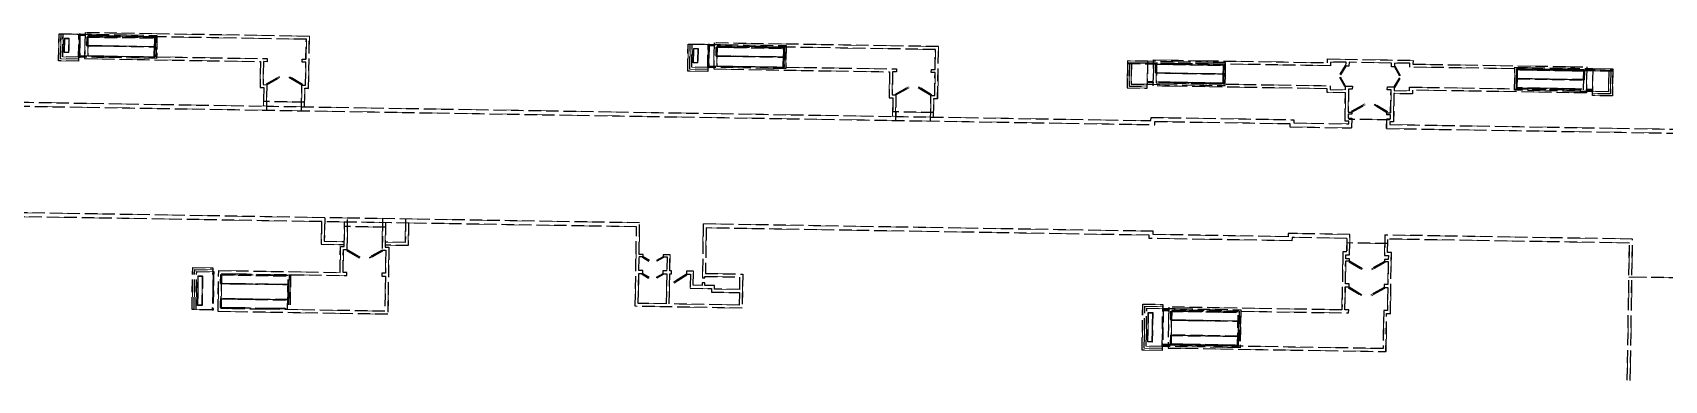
# Model space of a CAD drawing. Extents: x 0 to 531375, y 0 to 4335249.
# Drawn here: x 492981.5 to 493308, y 4325421.7 to 4325491.2 of the extents above; entities that cross this region are included whole.
import ezdxf

# ---------------------------------------------------------------- set-up
doc = ezdxf.new("R2010")
doc.units = 0
doc.linetypes.add('DASH', pattern=[0.35, 0.25, -0.1])
doc.layers.get('0').update_dxf_attribs({"lineweight": 15})
doc.layers.add('地铁', color=4, linetype='Continuous', lineweight=15)
pattern_1 = [(44.064455, (102269.44667, 294970.335506), (-0.03312162, 0.0342213282), [])]
pattern_2 = [(44.064455, (-4775.078766, 148.608437), (-0.03312162, 0.0342213282), [])]

# ---------------------------------------------------------------- blocks, each defined once
blk = doc.blocks.new('总图提取 2015 11 6')
at = {"layer": '地铁', "linetype": 'DASH', "lineweight": -3, "ltscale": 10}
h = blk.add_hatch(dxfattribs=at)
h.set_pattern_fill('ANSI31', color=256, scale=30, style=0)
h.set_pattern_definition(pattern_1)
h.paths.add_polyline_path([(102060.47, 293027.18), (102060.29, 293027.18), (102060.27, 293025.51), (102060.44, 293025.51)])
h = blk.add_hatch(dxfattribs=at)
h.set_pattern_fill('ANSI31', color=256, scale=30, style=0)
h.set_pattern_definition(pattern_1)
h.paths.add_polyline_path([(102060.39, 293022.38), (102060.22, 293022.38), (102060.19, 293020.71), (102060.36, 293020.71)])
for p, q in [((102031.93, 293075.01), (102032.24, 293075.31)), ((102031.93, 293075.01), (102031.93, 293074.81)), ((102031.94, 293075.31), (102032.23, 293075.01)), ((102033.53, 293072.99), (102033.55, 293074.79)), ((102033.55, 293074.79), (102047.03, 293074.57)), ((102033.55, 293074.72), (102047.03, 293074.5)), ((102033.73, 293074.79), (102033.7, 293072.99)), ((102033.7, 293072.99), (102033.73, 293074.79)), ((102047.23, 293074.57), (102033.73, 293074.79)), ((102033.73, 293074.79), (102047.03, 293074.57)), ((102046.97, 293070.77), (102047.03, 293074.77)), ((102157.81, 293073.26, 0), (102158.11, 293072.95, 0)), ((102157.81, 293072.96, 0), (102158.11, 293073.25, 0)), ((102031.86, 293070.72), (102032.17, 293071.01)), ((102031.87, 293071.22), (102031.87, 293071.02)), ((102031.87, 293071.02), (102032.16, 293070.71)), ((102033.53, 293073.05), (102047, 293072.83)), ((102033.53, 293072.99), (102040.98, 293072.87)), ((102047, 293072.77), (102033.7, 293072.99)), ((102035.4, 293072.96), (102047, 293072.77)), ((102047, 293072.77), (102035.85, 293072.95)), ((102157.81, 293072.96, 0), (102157.8, 293072.76, 0)), ((102159.4, 293070.93, 0), (102159.43, 293072.73, 0)), ((102159.4, 293071, 0), (102172.87, 293070.78, 0)), ((102159.4, 293070.93, 0), (102166.85, 293070.81, 0)), ((102159.43, 293072.73, 0), (102172.9, 293072.51, 0)), ((102159.43, 293072.67, 0), (102172.9, 293072.45, 0)), ((102159.6, 293072.73, 0), (102159.57, 293070.93, 0)), ((102159.57, 293070.93, 0), (102159.6, 293072.73, 0)), ((102172.87, 293070.71, 0), (102159.57, 293070.93, 0)), ((102173.1, 293072.51, 0), (102159.6, 293072.73, 0)), ((102159.6, 293072.73, 0), (102172.9, 293072.51, 0)), ((102161.27, 293070.9, 0), (102172.87, 293070.71, 0)), ((102172.87, 293070.71, 0), (102161.72, 293070.9, 0)), ((102172.84, 293068.71, 0), (102172.9, 293072.71, 0)), ((102069.52, 293065.2), (102072.14, 293066.66)), ((102076.52, 293065.09), (102073.95, 293066.63)), ((102157.74, 293069.16, 0), (102157.74, 293068.96, 0)), ((102157.74, 293068.96, 0), (102158.04, 293068.66, 0)), ((102157.74, 293068.66, 0), (102158.04, 293068.95, 0)), ((102247.32, 293067.55), (102247.35, 293069.35)), ((102247.32, 293067.61), (102260.8, 293067.39)), ((102247.32, 293067.55), (102254.78, 293067.43)), ((102247.35, 293069.35), (102260.83, 293069.13)), ((102247.35, 293069.28), (102260.82, 293069.06)), ((102247.53, 293069.34), (102247.5, 293067.54)), ((102247.5, 293067.54), (102247.53, 293069.34)), ((102260.8, 293067.33), (102247.5, 293067.54)), ((102247.53, 293069.34), (102260.83, 293069.13)), ((102249.2, 293067.52), (102260.8, 293067.33)), ((102249.65, 293067.51), (102260.8, 293067.33)), ((102260.83, 293069.13), (102260.77, 293065.53)), ((102285.36, 293064.93), (102284.36, 293066.72)), ((102285.43, 293068.93), (102284.37, 293067.16)), ((102295.12, 293068.77), (102296.12, 293066.97)), ((102319.72, 293068.17), (102319.66, 293064.57)), ((102333.19, 293067.95), (102319.72, 293068.17)), ((102333.02, 293067.95), (102319.72, 293068.17)), ((102333.19, 293067.88), (102319.72, 293068.1)), ((102333.02, 293067.95), (102332.99, 293066.15)), ((102332.99, 293066.15), (102333.02, 293067.95)), ((102333.16, 293066.15), (102333.19, 293067.95)), ((102195.39, 293063.14, 0), (102198.02, 293064.6, 0)), ((102202.39, 293063.03, 0), (102199.82, 293064.57, 0)), ((102249.17, 293065.72), (102260.77, 293065.53)), ((102260.77, 293065.53), (102249.62, 293065.71)), ((102295.06, 293064.77), (102296.12, 293066.53)), ((102319.66, 293064.57), (102330.81, 293064.38)), ((102331.26, 293064.38), (102319.66, 293064.57)), ((102333.16, 293066.21), (102319.69, 293066.43)), ((102319.69, 293066.37), (102332.99, 293066.15)), ((102330.84, 293066.18), (102319.69, 293066.37)), ((102331.29, 293066.18), (102319.69, 293066.37)), ((102333.16, 293066.15), (102325.71, 293066.27)), ((101939.11, 293062.23), (102247.2, 293057.2)), ((101939.92, 293063.02), (102246.42, 293058.01)), ((102077.06, 293061.7, 0), (102068.87, 293061.83, 0)), ((102077.06, 293061.68, 0), (102068.87, 293061.81, 0)), ((102286.63, 293059.7), (102289.25, 293061.16)), ((102293.62, 293059.59), (102291.05, 293061.13)), ((102202.94, 293059.64, 0), (102194.74, 293059.77, 0)), ((102202.94, 293059.62, 0), (102194.74, 293059.75, 0)), ((102246.42, 293058.01), (102246.43, 293058.66)), ((102246.43, 293058.66), (102275.02, 293058.19)), ((102247.2, 293057.2), (102247.21, 293057.85)), ((102247.2, 293057.2), (102247.21, 293057.85)), ((102247.2, 293057.2), (102247.21, 293057.85)), ((102247.21, 293057.85), (102274.21, 293057.41)), ((102247.21, 293057.85), (102274.21, 293057.41)), ((102247.21, 293057.85), (102274.21, 293057.41)), ((102274.21, 293057.41), (102274.2, 293056.76)), ((102274.21, 293057.41), (102274.2, 293056.76)), ((102274.21, 293057.41), (102274.2, 293056.76)), ((102275.02, 293058.19), (102275.01, 293057.54)), ((102275.01, 293057.54), (102285.99, 293057.36)), ((102294.2, 293058.15), (102286, 293058.28)), ((102294.2, 293058.13), (102286, 293058.26)), ((102294.19, 293057.23), (102392.9, 293055.62)), ((102274.2, 293056.76), (102286.57, 293056.55)), ((102293.57, 293056.44), (102393.88, 293054.8)), ((102144.1, 293037.58), (101952.76, 293040.7)), ((102143.48, 293036.79), (101953.54, 293039.89)), ((102080.48, 293037.82), (102080.4, 293033.32)), ((102080.48, 293037.82), (102080.4, 293033.32)), ((102081.09, 293038.61), (102081.01, 293033.91)), ((102097.29, 293038.34), (102097.21, 293033.64)), ((102097.87, 293037.53), (102097.8, 293033.03)), ((102143.99, 293031.28), (102144.1, 293037.58)), ((102156.84, 293037.37), (102156.67, 293026.87)), ((102246.86, 293035.9), (102156.84, 293037.37)), ((102162.12, 293037.28), (102162.12, 293037.28)), ((102081.01, 293033.91), (102085.01, 293033.84)), ((102093.26, 293036.71), (102085.06, 293036.84)), ((102093.26, 293036.69), (102085.06, 293036.82)), ((102143.22, 293020.89), (102143.48, 293036.79)), ((102157.43, 293036.56), (102157.28, 293027.46)), ((102246.04, 293035.11), (102157.43, 293036.56)), ((102246.03, 293034.46), (102246.04, 293035.11)), ((102274.63, 293034), (102246.03, 293034.46)), ((102246.85, 293035.25), (102246.86, 293035.9)), ((102273.84, 293034.81), (102246.85, 293035.25)), ((102273.85, 293035.46), (102273.84, 293034.81)), ((102286.23, 293035.26), (102273.85, 293035.46)), ((102274.64, 293034.65), (102274.63, 293034)), ((102285.61, 293034.47), (102274.64, 293034.65)), ((102342.77, 293034.33), (102293.22, 293035.14)), ((102342.77, 293034.33), (102293.22, 293035.14)), ((102342.16, 293033.54), (102293.81, 293034.33)), ((102342.31, 293006.09), (102342.77, 293034.33)), ((102342.31, 293006.09), (102342.77, 293034.33)), ((102080.4, 293033.32), (102085, 293033.24)), ((102080.4, 293033.32), (102085, 293033.24)), ((102085, 293033.24), (102085, 293033.24)), ((102085, 293033.24), (102085, 293033.24)), ((102085.01, 293033.84), (102085.01, 293033.84)), ((102085.58, 293032.23), (102088.16, 293030.69)), ((102092.58, 293032.12), (102089.96, 293030.66)), ((102097.8, 293033.03), (102093.2, 293033.11)), ((102093.2, 293033.11), (102093.2, 293033.11)), ((102097.21, 293033.64), (102093.21, 293033.71)), ((102093.21, 293033.71), (102093.21, 293033.71)), ((102143.94, 293028.08), (102143.99, 293030.88)), ((102143.94, 293028.08), (102143.99, 293030.88)), ((102143.94, 293028.08), (102143.99, 293030.88)), ((102144.79, 293031.27), (102143.99, 293031.28)), ((102143.99, 293030.88), (102144.79, 293030.87)), ((102144.68, 293030.69), (102145.97, 293029.92)), ((102144.68, 293030.69), (102145.97, 293029.92)), ((102144.79, 293030.87), (102144.79, 293031.27)), ((102144.79, 293030.87), (102146.07, 293030.1)), ((102144.79, 293030.87), (102146.07, 293030.1)), ((102148.79, 293030.8), (102147.47, 293030.07)), ((102148.79, 293030.8), (102147.47, 293030.07)), ((102150.19, 293031.18), (102148.79, 293031.2)), ((102148.79, 293031.2), (102148.79, 293030.8)), ((102148.79, 293030.8), (102149.59, 293030.79)), ((102149.59, 293030.79), (102149.54, 293027.99)), ((102150.14, 293027.98), (102150.19, 293031.18)), ((102293.8, 293033.43), (102285.6, 293033.57)), ((102293.8, 293033.41), (102285.6, 293033.55)), ((102341.71, 293006.1), (102342.16, 293033.54)), ((102058.67, 293027.47), (102058.98, 293027.77)), ((102058.67, 293027.47), (102058.67, 293027.27)), ((102058.68, 293027.77), (102058.97, 293027.47)), ((102143.83, 293021.48), (102143.93, 293027.48)), ((102143.93, 293027.48), (102144.73, 293027.47)), ((102144.74, 293028.07), (102143.94, 293028.08)), ((102144.73, 293027.47), (102144.74, 293028.07)), ((102144.73, 293027.47), (102146.02, 293026.7)), ((102144.73, 293027.47), (102146.02, 293026.7)), ((102148.73, 293027.4), (102147.42, 293026.67)), ((102148.73, 293027.4), (102147.42, 293026.67)), ((102148.88, 293030.63), (102147.57, 293029.9)), ((102148.88, 293030.63), (102147.57, 293029.9)), ((102148.74, 293028), (102148.73, 293027.4)), ((102148.73, 293027.4), (102149.53, 293027.39)), ((102149.54, 293027.99), (102148.74, 293028)), ((102149.53, 293027.39), (102149.43, 293021.39)), ((102150.03, 293021.38), (102150.13, 293027.38)), ((102150.13, 293027.38), (102150.48, 293027.37)), ((102150.49, 293027.97), (102150.14, 293027.98)), ((102150.48, 293027.37), (102150.49, 293027.97)), ((102153.49, 293027.92), (102153.48, 293027.32)), ((102154.89, 293027.9), (102153.49, 293027.92)), ((102154.84, 293025.1), (102154.89, 293027.9)), ((102157.28, 293027.46), (102164.73, 293027.34)), ((102286.14, 293029.96), (102288.71, 293028.42)), ((102293.14, 293029.84), (102290.52, 293028.39)), ((102060.27, 293025.45), (102060.29, 293027.25)), ((102060.27, 293025.51), (102073.74, 293025.29)), ((102060.27, 293025.45), (102067.72, 293025.32)), ((102060.29, 293027.25), (102073.77, 293027.03)), ((102060.29, 293027.18), (102073.77, 293026.96)), ((102060.47, 293027.24), (102060.44, 293025.44)), ((102060.44, 293025.44), (102060.47, 293027.24)), ((102073.74, 293025.23), (102060.44, 293025.44)), ((102060.47, 293027.24), (102073.77, 293027.03)), ((102062.14, 293025.41), (102073.74, 293025.23)), ((102073.74, 293025.23), (102062.59, 293025.41)), ((102073.66, 293020.23), (102073.77, 293027.23)), ((102144.63, 293027.3), (102145.91, 293026.52)), ((102144.63, 293027.3), (102145.91, 293026.52)), ((102148.83, 293027.23), (102147.52, 293026.5)), ((102148.83, 293027.23), (102147.52, 293026.5)), ((102153.48, 293027.32), (102150.91, 293025.72)), ((102153.48, 293027.32), (102150.91, 293025.72)), ((102153.58, 293027.15), (102151, 293025.55)), ((102153.58, 293027.15), (102151, 293025.55)), ((102153.48, 293027.32), (102154.28, 293027.31)), ((102154.28, 293027.31), (102154.23, 293024.51)), ((102154.23, 293024.51), (102158.48, 293024.44)), ((102156.64, 293025.07), (102154.84, 293025.1)), ((102156.65, 293025.57), (102156.64, 293025.07)), ((102157.15, 293025.56), (102156.65, 293025.57)), ((102156.67, 293026.87), (102156.67, 293026.57)), ((102156.67, 293026.57), (102157.17, 293026.56)), ((102157.14, 293025.06), (102157.15, 293025.56)), ((102159.09, 293025.03), (102157.14, 293025.06)), ((102157.17, 293026.56), (102157.17, 293026.86)), ((102157.17, 293026.86), (102164.12, 293026.75)), ((102158.48, 293024.44), (102158.47, 293023.74)), ((102159.08, 293024.33), (102159.09, 293025.03)), ((102164.08, 293024.25), (102159.08, 293024.33)), ((102164.12, 293026.75), (102164.08, 293024.25)), ((102164.73, 293027.34), (102164.62, 293020.54)), ((102286.05, 293024.76), (102288.63, 293023.22)), ((102293.05, 293024.64), (102290.43, 293023.19)), ((102387.54, 293026), (102342.04, 293026.74)), ((102387.52, 293025.98), (102342.04, 293026.72)), ((102060.22, 293022.45), (102060.19, 293020.65)), ((102060.22, 293022.45), (102067.67, 293022.32)), ((102060.22, 293022.38), (102073.69, 293022.16)), ((102060.36, 293020.64), (102060.39, 293022.44)), ((102060.39, 293022.44), (102060.36, 293020.64)), ((102073.69, 293022.23), (102060.39, 293022.44)), ((102062.09, 293022.42), (102073.69, 293022.23)), ((102062.54, 293022.41), (102073.69, 293022.23)), ((102164.62, 293020.54), (102143.22, 293020.89)), ((102149.43, 293021.39), (102143.83, 293021.48)), ((102164.03, 293021.15), (102150.03, 293021.38)), ((102158.47, 293023.74), (102164.07, 293023.65)), ((102164.07, 293023.65), (102164.03, 293021.15)), ((102058.55, 293020.17), (102058.86, 293020.47)), ((102058.56, 293020.67), (102058.56, 293020.47)), ((102058.56, 293020.47), (102058.85, 293020.17)), ((102060.19, 293020.71), (102073.66, 293020.49)), ((102060.19, 293020.65), (102073.66, 293020.43)), ((102060.36, 293020.64), (102073.66, 293020.43)), ((102250.37, 293018.14), (102250.4, 293019.94)), ((102250.37, 293018.21), (102263.84, 293017.99)), ((102250.37, 293018.14), (102257.82, 293018.02)), ((102250.39, 293019.88), (102263.87, 293019.66)), ((102250.4, 293019.94), (102263.87, 293019.72)), ((102250.57, 293019.94), (102250.54, 293018.14)), ((102250.54, 293018.14), (102250.57, 293019.94)), ((102263.84, 293017.92), (102250.54, 293018.14)), ((102250.57, 293019.94), (102263.87, 293019.72)), ((102252.24, 293018.11), (102263.84, 293017.92)), ((102263.84, 293017.92), (102252.69, 293018.1)), ((102263.76, 293013.12), (102263.87, 293019.72)), ((102250.32, 293015.14), (102250.29, 293013.34)), ((102250.32, 293015.14), (102257.77, 293015.02)), ((102250.32, 293015.08), (102263.79, 293014.86)), ((102250.46, 293013.34), (102250.49, 293015.14)), ((102250.49, 293015.14), (102250.46, 293013.34)), ((102263.79, 293014.92), (102250.49, 293015.14)), ((102252.19, 293015.11), (102263.79, 293014.92)), ((102252.64, 293015.1), (102263.79, 293014.92)), ((102250.29, 293013.41), (102263.76, 293013.19)), ((102250.29, 293013.34), (102263.76, 293013.12)), ((102250.46, 293013.34), (102263.76, 293013.12))]:
    blk.add_line(p, q, dxfattribs=at)
for points in [[(102031.86, 293070.72), (102031.85, 293069.92), (102027.85, 293069.98), (102027.94, 293075.38), (102031.94, 293075.31), (102031.94, 293075.31)], [(102031.86, 293070.72), (102031.85, 293069.92), (102027.85, 293069.98), (102027.94, 293075.38), (102031.94, 293075.31), (102031.94, 293075.31)], [(102031.86, 293070.32), (102028.26, 293070.37), (102028.34, 293075.37), (102031.94, 293075.31)], [(102031.86, 293070.32), (102028.26, 293070.37), (102028.34, 293075.37), (102031.94, 293075.31)], [(102031.86, 293070.72), (102028.66, 293070.77), (102028.74, 293075.37), (102031.94, 293075.31), (102031.94, 293075.31)], [(102031.86, 293070.72), (102028.66, 293070.77), (102028.74, 293075.37), (102031.94, 293075.31), (102031.94, 293075.31)], [(102031.87, 293071.02), (102047.17, 293070.77), (102047.23, 293074.76), (102031.93, 293075.01), (102031.94, 293075.31), (102047.54, 293075.06), (102047.46, 293070.46), (102031.86, 293070.72), (102031.93, 293075.01)], [(102032.03, 293075.01), (102031.97, 293071.01)], [(102032.03, 293075.01), (102031.97, 293071.01)], [(102032.13, 293075.01), (102032.07, 293071.01)], [(102032.13, 293075.01), (102032.07, 293071.01)], [(102078.03, 293074.86), (102033.14, 293075.6), (102033.06, 293070.4), (102068.25, 293069.82), (102068.16, 293064.62), (102068.91, 293064.61), (102068.85, 293060.91)], [(102076.44, 293059.99), (102076.52, 293065.09), (102077.27, 293065.07), (102077.35, 293069.67), (102076.6, 293069.68), (102076.6, 293070.28), (102077.35, 293070.27), (102077.42, 293074.27), (102033.73, 293074.99), (102033.67, 293070.99), (102069.61, 293070.4), (102069.6, 293069.8), (102068.85, 293069.81), (102068.77, 293065.21), (102069.52, 293065.2), (102069.44, 293060.1)], [(102047.23, 293074.76), (102047.17, 293070.77)], [(102047.53, 293074.76), (102047.47, 293070.76)], [(102077.05, 293060.78), (102077.11, 293064.48), (102077.86, 293064.46), (102078.03, 293074.86)], [(102069.42, 293065.37), (102072.05, 293066.83)], [(102076.62, 293065.26), (102074.05, 293066.8)], [(102093.72, 293019.3), (102059.75, 293019.85), (102059.88, 293028.05), (102084.16, 293027.66), (102084.24, 293032.86), (102084.99, 293032.84), (102085.07, 293037.74)], [(102092.69, 293038.42), (102092.58, 293032.12), (102093.33, 293032.11), (102093.26, 293027.51), (102092.51, 293027.52), (102092.5, 293026.92), (102093.25, 293026.91), (102093.13, 293019.91), (102060.36, 293020.44), (102060.47, 293027.44), (102085.5, 293027.03), (102085.51, 293027.63), (102084.76, 293027.65), (102084.83, 293032.25), (102085.58, 293032.23), (102085.69, 293038.53)], [(102093.27, 293037.61), (102093.19, 293032.71), (102093.94, 293032.7), (102093.72, 293019.3)], [(102285.61, 293034.47), (102285.57, 293031.77), (102284.82, 293031.78), (102284.63, 293020.18), (102249.98, 293020.75), (102249.85, 293012.55), (102293.44, 293011.84), (102293.57, 293019.44), (102294.32, 293019.42), (102294.52, 293031.62), (102293.77, 293031.63), (102293.81, 293034.33), (102293.81, 293034.33)], [(102293.22, 293035.14), (102293.22, 293035.14), (102293.16, 293031.04), (102293.91, 293031.03), (102293.89, 293030.23), (102293.14, 293030.24), (102293.14, 293029.84), (102293.89, 293029.83), (102293.81, 293025.23), (102293.06, 293025.24), (102293.05, 293024.64), (102293.8, 293024.63), (102293.73, 293020.03), (102292.98, 293020.05), (102292.85, 293012.45), (102250.46, 293013.14), (102250.57, 293020.14), (102285.97, 293019.56), (102285.98, 293020.16), (102285.23, 293020.17), (102285.3, 293024.77), (102286.05, 293024.76), (102286.06, 293025.36), (102285.31, 293025.37), (102285.39, 293029.97), (102286.14, 293029.96), (102286.15, 293030.36), (102285.4, 293030.37), (102285.41, 293031.17), (102286.16, 293031.16), (102286.23, 293035.26)], [(102085.48, 293032.06), (102088.06, 293030.52)], [(102092.68, 293031.94), (102090.06, 293030.49)], [(102058.55, 293020.17), (102058.55, 293020.17), (102054.55, 293020.24), (102054.69, 293028.64), (102058.69, 293028.57), (102058.68, 293027.77)], [(102058.55, 293020.17), (102058.55, 293020.17), (102054.55, 293020.24), (102054.69, 293028.64), (102058.69, 293028.57), (102058.68, 293027.77)], [(102054.95, 293020.23), (102055.09, 293028.23), (102058.68, 293028.17)], [(102058.55, 293020.17), (102054.95, 293020.23), (102055.09, 293028.23), (102058.68, 293028.17)], [(102058.55, 293020.17), (102055.35, 293020.23), (102055.48, 293027.82), (102058.68, 293027.77), (102058.68, 293027.77)], [(102058.55, 293020.17), (102055.35, 293020.23), (102055.48, 293027.82), (102058.68, 293027.77), (102058.68, 293027.77)], [(102058.77, 293027.47), (102058.66, 293020.47)], [(102058.77, 293027.47), (102058.66, 293020.47)], [(102058.87, 293027.47), (102058.76, 293020.47)], [(102058.87, 293027.47), (102058.76, 293020.47)], [(102286.04, 293029.79), (102288.61, 293028.24)], [(102293.24, 293029.67), (102290.61, 293028.21)], [(102073.77, 293027.03), (102060.47, 293027.24)], [(102073.97, 293027.22), (102073.86, 293020.22)], [(102073.97, 293027.22), (102073.86, 293020.22)], [(102074.27, 293027.22), (102074.16, 293020.22)], [(102285.95, 293024.59), (102288.52, 293023.05)], [(102293.15, 293024.47), (102290.53, 293023.01)], [(102248.66, 293012.87), (102248.64, 293012.07), (102244.64, 293012.13), (102244.79, 293021.33), (102248.79, 293021.27), (102248.78, 293020.47)], [(102248.66, 293012.87), (102248.64, 293012.07), (102244.64, 293012.13), (102244.79, 293021.33), (102248.79, 293021.27), (102248.78, 293020.47)], [(102248.65, 293012.47), (102245.05, 293012.53), (102245.19, 293020.93), (102248.79, 293020.87)], [(102248.65, 293012.47), (102245.05, 293012.53), (102245.19, 293020.93), (102248.79, 293020.87)], [(102060.36, 293020.64), (102073.66, 293020.43)], [(102248.66, 293012.87), (102245.46, 293012.92), (102245.58, 293020.52), (102248.78, 293020.47), (102248.78, 293020.47)], [(102248.66, 293012.87), (102245.46, 293012.92), (102245.58, 293020.52), (102248.78, 293020.47), (102248.78, 293020.47)], [(102248.66, 293013.17), (102263.96, 293012.92), (102264.07, 293019.92), (102248.77, 293020.17), (102248.78, 293020.47), (102264.38, 293020.21), (102264.25, 293012.61), (102248.66, 293012.87), (102248.77, 293020.17)], [(102248.87, 293020.17), (102248.76, 293013.17)], [(102248.87, 293020.17), (102248.76, 293013.17)], [(102263.87, 293019.72), (102248.87, 293019.97)], [(102263.87, 293019.72), (102250.57, 293019.94)], [(102264.07, 293019.92), (102263.96, 293012.92)], [(102264.37, 293019.91), (102264.26, 293012.91)], [(102248.76, 293013.37), (102263.76, 293013.12)], [(102249.86, 293013.35), (102263.76, 293013.12)]]:
    blk.add_lwpolyline(points, dxfattribs=at)
for points in [[(102029.02, 293074.51), (102029.92, 293074.5), (102029.88, 293071.6), (102028.98, 293071.61)], [(102029.07, 293074.46), (102029.87, 293074.45), (102029.83, 293071.65), (102029.03, 293071.66)], [(102031.93, 293075.01), (102032.23, 293075.01), (102032.24, 293075.31), (102031.94, 293075.31)], [(102031.86, 293070.72), (102032.16, 293070.71), (102032.17, 293071.01), (102031.87, 293071.02)], [(102058.67, 293027.47), (102058.97, 293027.47), (102058.98, 293027.77), (102058.68, 293027.77)], [(102055.76, 293026.97), (102056.66, 293026.95), (102056.57, 293021.06), (102055.67, 293021.07)], [(102055.81, 293026.92), (102056.61, 293026.91), (102056.52, 293021.11), (102055.72, 293021.12)], [(102058.55, 293020.17), (102058.85, 293020.17), (102058.86, 293020.47), (102058.56, 293020.47)], [(102245.87, 293019.66), (102246.77, 293019.65), (102246.67, 293013.75), (102245.77, 293013.77)], [(102245.92, 293019.61), (102246.72, 293019.6), (102246.62, 293013.8), (102245.82, 293013.81)]]:
    blk.add_lwpolyline(points, close=True, dxfattribs=at)
at = {"layer": '地铁', "linetype": 'DASH', "lineweight": -3, "ltscale": 10, "elevation": 0}
for points in [[(102157.74, 293068.66), (102157.72, 293067.86), (102153.72, 293067.93), (102153.81, 293073.32), (102157.81, 293073.26), (102157.81, 293073.26)], [(102157.74, 293068.66), (102157.72, 293067.86), (102153.72, 293067.93), (102153.81, 293073.32), (102157.81, 293073.26), (102157.81, 293073.26)], [(102157.73, 293068.26), (102154.13, 293068.32), (102154.21, 293073.32), (102157.81, 293073.26)], [(102157.73, 293068.26), (102154.13, 293068.32), (102154.21, 293073.32), (102157.81, 293073.26)], [(102157.74, 293068.66), (102154.54, 293068.71), (102154.61, 293073.31), (102157.81, 293073.26), (102157.81, 293073.26)], [(102157.74, 293068.66), (102154.54, 293068.71), (102154.61, 293073.31), (102157.81, 293073.26), (102157.81, 293073.26)], [(102157.74, 293068.96), (102173.04, 293068.71), (102173.1, 293072.71), (102157.81, 293072.96), (102157.81, 293073.26), (102173.41, 293073), (102173.33, 293068.41), (102157.74, 293068.66), (102157.81, 293072.96)], [(102203.9, 293072.81), (102159.02, 293073.54), (102158.93, 293068.34), (102194.12, 293067.77), (102194.03, 293062.57), (102194.78, 293062.55), (102194.72, 293058.85)], [(102157.91, 293072.96), (102157.84, 293068.96)], [(102157.91, 293072.96), (102157.84, 293068.96)], [(102158.01, 293072.96), (102157.94, 293068.96)], [(102158.01, 293072.96), (102157.94, 293068.96)], [(102202.31, 293057.93), (102202.39, 293063.03), (102203.14, 293063.02), (102203.22, 293067.62), (102202.47, 293067.63), (102202.48, 293068.23), (102203.23, 293068.22), (102203.29, 293072.22), (102159.61, 293072.93), (102159.54, 293068.93), (102195.48, 293068.34), (102195.47, 293067.74), (102194.72, 293067.76), (102194.64, 293063.16), (102195.39, 293063.14), (102195.31, 293058.04)], [(102173.1, 293072.71), (102173.04, 293068.71)], [(102173.4, 293072.7), (102173.34, 293068.71)], [(102202.92, 293058.72), (102202.98, 293062.42), (102203.73, 293062.41), (102203.9, 293072.81)], [(102245.74, 293069.87), (102245.74, 293069.87), (102241.74, 293069.94), (102241.65, 293064.54), (102245.65, 293064.47), (102245.66, 293065.27)], [(102241.73, 293069.64), (102261.03, 293069.32), (102260.96, 293065.32), (102245.67, 293065.57), (102245.66, 293065.27), (102261.26, 293065.02), (102261.33, 293069.62), (102245.74, 293069.87), (102245.66, 293065.27)], [(102285.99, 293057.36), (102286, 293057.91), (102285.25, 293057.93), (102285.34, 293063.58), (102281.64, 293063.64), (102281.65, 293064.39), (102246.86, 293064.95), (102246.94, 293070.15), (102281.74, 293069.59), (102281.75, 293070.34), (102298.85, 293070.06), (102298.83, 293069.31), (102333.63, 293068.74), (102333.54, 293063.54), (102298.75, 293064.11), (102298.74, 293063.36), (102295.04, 293063.42), (102294.94, 293057.77), (102294.19, 293057.78), (102294.19, 293057.23)], [(102241.73, 293069.44), (102241.65, 293064.54), (102245.65, 293064.47), (102245.66, 293065.27)], [(102241.73, 293069.44), (102260.83, 293069.13)], [(102242.13, 293069.43), (102242.05, 293064.93), (102245.65, 293064.87)], [(102242.13, 293069.43), (102242.05, 293064.93), (102245.65, 293064.87)], [(102242.53, 293069.43), (102242.46, 293065.33), (102245.66, 293065.27), (102245.66, 293065.27)], [(102242.53, 293069.43), (102242.46, 293065.33), (102245.66, 293065.27), (102245.66, 293065.27)], [(102246.93, 293069.35), (102260.83, 293069.13)], [(102293.57, 293056.44), (102293.6, 293058.39), (102294.35, 293058.38), (102294.37, 293059.18), (102293.62, 293059.19), (102293.62, 293059.59), (102294.37, 293059.58), (102294.45, 293064.18), (102293.7, 293064.19), (102293.71, 293064.79), (102295.06, 293064.77), (102295.05, 293064.02), (102298.15, 293063.97), (102298.16, 293064.72), (102332.95, 293064.15), (102333.02, 293068.15), (102298.22, 293068.72), (102298.24, 293069.47), (102295.14, 293069.52), (102295.12, 293068.77), (102294.52, 293068.78), (102294.54, 293069.53), (102286.04, 293069.67), (102286.03, 293068.92), (102285.43, 293068.93), (102285.44, 293069.67), (102282.34, 293069.73), (102282.33, 293068.98), (102247.53, 293069.54), (102247.47, 293065.54), (102282.26, 293064.98), (102282.25, 293064.23), (102285.35, 293064.18), (102285.36, 293064.93), (102286.71, 293064.9), (102286.7, 293064.3), (102285.95, 293064.32), (102285.88, 293059.72), (102286.63, 293059.7), (102286.62, 293059.3), (102285.87, 293059.32), (102285.86, 293058.52), (102286.61, 293058.5), (102286.57, 293056.55)], [(102285.19, 293064.83), (102284.19, 293066.63)], [(102285.25, 293069.03), (102284.2, 293067.26)], [(102295.3, 293068.86), (102296.3, 293067.06)], [(102338.82, 293068.05), (102319.52, 293068.37), (102319.46, 293064.37), (102334.75, 293064.12), (102334.75, 293063.82), (102319.15, 293064.07), (102319.23, 293068.67), (102334.82, 293068.42), (102334.75, 293063.82)], [(102333.62, 293067.94), (102319.72, 293068.17)], [(102338.82, 293067.85), (102319.72, 293068.17)], [(102334.82, 293068.42), (102334.82, 293068.42), (102338.82, 293068.35), (102338.74, 293062.95), (102334.74, 293063.02), (102334.75, 293063.82)], [(102338.42, 293067.86), (102338.34, 293063.36), (102334.74, 293063.42)], [(102338.42, 293067.86), (102338.34, 293063.36), (102334.74, 293063.42)], [(102338.82, 293067.85), (102338.74, 293062.95), (102334.74, 293063.02), (102334.75, 293063.82)], [(102338.02, 293067.87), (102337.95, 293063.77), (102334.75, 293063.82), (102334.75, 293063.82)], [(102338.02, 293067.87), (102337.95, 293063.77), (102334.75, 293063.82), (102334.75, 293063.82)], [(102195.3, 293063.32), (102197.92, 293064.78)], [(102202.5, 293063.2), (102199.92, 293064.74)], [(102260.77, 293065.53), (102245.77, 293065.77)], [(102295.23, 293064.66), (102296.29, 293066.43)], [(102319.66, 293064.57), (102334.66, 293064.32)], [(102286.53, 293059.88), (102289.15, 293061.34)], [(102293.73, 293059.76), (102291.15, 293061.3)]]:
    blk.add_lwpolyline(points, dxfattribs=at)
for points in [[(102157.81, 293072.96), (102158.11, 293072.95), (102158.11, 293073.25), (102157.81, 293073.26)], [(102154.9, 293072.46), (102155.8, 293072.44), (102155.75, 293069.54), (102154.85, 293069.56)], [(102154.95, 293072.41), (102155.75, 293072.39), (102155.7, 293069.59), (102154.9, 293069.61)], [(102157.74, 293068.66), (102158.04, 293068.66), (102158.04, 293068.95), (102157.74, 293068.96)]]:
    blk.add_lwpolyline(points, close=True, dxfattribs=at)
blk = doc.blocks.new('A$C1FB5052D')
blk.add_blockref('总图提取 2015 11 6', (-107044.53, -294821.73))
blk = doc.blocks.new('天津2000地铁')
at = {"layer": '地铁', "linetype": 'DASH', "ltscale": 20}
h = blk.add_hatch(dxfattribs=at)
h.set_pattern_fill('ANSI31', color=256, scale=30, style=0)
h.set_pattern_definition(pattern_2)
h.paths.add_polyline_path([(-4984.06, -1794.55), (-4984.23, -1794.55), (-4984.26, -1796.22), (-4984.08, -1796.22)])
h = blk.add_hatch(dxfattribs=at)
h.set_pattern_fill('ANSI31', color=256, scale=30, style=0)
h.set_pattern_definition(pattern_2)
h.paths.add_polyline_path([(-4984.13, -1799.35), (-4984.31, -1799.35), (-4984.34, -1801.02), (-4984.16, -1801.02)])
for p, q in [((-5012.59, -1746.41), (-5012.29, -1746.72)), ((-5012.59, -1746.71), (-5012.29, -1746.42)), ((-5012.59, -1746.71), (-5012.6, -1746.91)), ((-5011, -1748.74), (-5010.97, -1746.94)), ((-5011, -1748.67), (-4997.53, -1748.89)), ((-5011, -1748.74), (-5003.55, -1748.86)), ((-5010.97, -1746.94), (-4997.5, -1747.16)), ((-5010.97, -1747), (-4997.5, -1747.22)), ((-5010.8, -1746.94), (-5010.82, -1748.74)), ((-5010.82, -1748.74), (-5010.8, -1746.94)), ((-4997.53, -1748.96), (-5010.82, -1748.74)), ((-4997.3, -1747.16), (-5010.8, -1746.94)), ((-5010.8, -1746.94), (-4997.5, -1747.16)), ((-5009.13, -1748.77), (-4997.53, -1748.96)), ((-4997.53, -1748.96), (-5008.68, -1748.78)), ((-4997.56, -1750.96), (-4997.49, -1746.96)), ((-4886.72, -1748.77, 0), (-4886.41, -1748.47, 0)), ((-4886.72, -1748.77, 0), (-4886.72, -1748.97, 0)), ((-4886.71, -1748.47, 0), (-4886.42, -1748.77, 0)), ((-4885.13, -1750.79, 0), (-4885.1, -1748.99, 0)), ((-4885.1, -1748.99, 0), (-4871.62, -1749.21, 0)), ((-4885.1, -1749.06, 0), (-4871.63, -1749.28, 0)), ((-4884.92, -1749, 0), (-4884.95, -1750.8, 0)), ((-4884.95, -1750.8, 0), (-4884.92, -1749, 0)), ((-4871.42, -1749.22, 0), (-4884.92, -1749, 0)), ((-4884.92, -1749, 0), (-4871.62, -1749.21, 0)), ((-4871.69, -1753.01, 0), (-4871.62, -1749.01, 0)), ((-5012.65, -1750.51), (-5012.66, -1750.71)), ((-5012.66, -1750.71), (-5012.36, -1751.02)), ((-5012.66, -1751.01), (-5012.36, -1750.72)), ((-4886.79, -1753.07, 0), (-4886.48, -1752.77, 0)), ((-4886.78, -1752.57, 0), (-4886.78, -1752.77, 0)), ((-4886.78, -1752.77, 0), (-4886.49, -1753.07, 0)), ((-4885.13, -1750.73, 0), (-4871.65, -1750.95, 0)), ((-4885.13, -1750.79, 0), (-4877.67, -1750.92, 0)), ((-4871.65, -1751.01, 0), (-4884.95, -1750.8, 0)), ((-4883.25, -1750.82, 0), (-4871.65, -1751.01, 0)), ((-4871.65, -1751.01, 0), (-4882.8, -1750.83, 0)), ((-4797.2, -1754.18), (-4797.17, -1752.38)), ((-4797.17, -1752.38), (-4783.7, -1752.6)), ((-4797.17, -1752.45), (-4783.7, -1752.67)), ((-4797, -1752.38), (-4797.03, -1754.18)), ((-4797.03, -1754.18), (-4797, -1752.38)), ((-4797, -1752.38), (-4783.7, -1752.6)), ((-4783.7, -1752.6), (-4783.76, -1756.2)), ((-4759.1, -1752.8), (-4760.16, -1754.57)), ((-4749.4, -1752.96), (-4748.4, -1754.76)), ((-4975, -1756.53), (-4972.38, -1755.07)), ((-4968.01, -1756.64), (-4970.58, -1755.1)), ((-4797.2, -1754.12), (-4783.73, -1754.34)), ((-4797.2, -1754.18), (-4789.75, -1754.3)), ((-4783.73, -1754.4), (-4797.03, -1754.18)), ((-4795.36, -1756.01), (-4783.76, -1756.2)), ((-4795.33, -1754.21), (-4783.73, -1754.4)), ((-4783.76, -1756.2), (-4794.91, -1756.02)), ((-4794.88, -1754.22), (-4783.73, -1754.4)), ((-4759.17, -1756.8), (-4760.17, -1755)), ((-4749.47, -1756.96), (-4748.41, -1755.19)), ((-4724.81, -1753.56), (-4724.87, -1757.16)), ((-4711.36, -1755.52), (-4724.84, -1755.3)), ((-4724.84, -1755.36), (-4711.54, -1755.58)), ((-4713.69, -1755.54), (-4724.84, -1755.36)), ((-4713.24, -1755.55), (-4724.84, -1755.36)), ((-4711.33, -1753.78), (-4724.81, -1753.56)), ((-4711.51, -1753.78), (-4724.81, -1753.56)), ((-4711.34, -1753.85), (-4724.81, -1753.63)), ((-4711.36, -1755.58), (-4718.82, -1755.46)), ((-4711.51, -1753.78), (-4711.54, -1755.58)), ((-4711.54, -1755.58), (-4711.51, -1753.78)), ((-4711.36, -1755.58), (-4711.33, -1753.78)), ((-5105.42, -1759.5), (-4797.32, -1764.53)), ((-5104.61, -1758.71), (-4798.11, -1763.72)), ((-4849.13, -1758.58, 0), (-4846.51, -1757.13, 0)), ((-4842.13, -1758.7, 0), (-4844.71, -1757.15, 0)), ((-4724.87, -1757.16), (-4713.72, -1757.34)), ((-4713.27, -1757.35), (-4724.87, -1757.16)), ((-4967.46, -1760.03, 0), (-4975.66, -1759.9, 0)), ((-4967.46, -1760.05, 0), (-4975.66, -1759.92, 0)), ((-4841.59, -1762.09, 0), (-4849.79, -1761.95, 0)), ((-4841.59, -1762.11, 0), (-4849.79, -1761.97, 0)), ((-4757.9, -1762.02), (-4755.28, -1760.57)), ((-4750.9, -1762.14), (-4753.47, -1760.59)), ((-4798.11, -1763.72), (-4798.1, -1763.07)), ((-4798.1, -1763.07), (-4769.5, -1763.53)), ((-4797.32, -1764.53), (-4797.31, -1763.88)), ((-4797.32, -1764.53), (-4797.31, -1763.88)), ((-4797.32, -1764.53), (-4797.31, -1763.88)), ((-4797.31, -1763.88), (-4770.31, -1764.32)), ((-4797.31, -1763.88), (-4770.31, -1764.32)), ((-4797.31, -1763.88), (-4770.31, -1764.32)), ((-4770.31, -1764.32), (-4770.33, -1764.97)), ((-4770.31, -1764.32), (-4770.33, -1764.97)), ((-4770.31, -1764.32), (-4770.33, -1764.97)), ((-4770.33, -1764.97), (-4757.95, -1765.17)), ((-4769.5, -1763.53), (-4769.51, -1764.18)), ((-4769.51, -1764.18), (-4758.54, -1764.36)), ((-4750.32, -1763.58), (-4758.52, -1763.44)), ((-4750.32, -1763.6), (-4758.52, -1763.46)), ((-4750.95, -1765.29), (-4650.64, -1766.92)), ((-4750.34, -1764.5), (-4651.63, -1766.11)), ((-4900.43, -1784.15), (-5091.77, -1781.02)), ((-4901.04, -1784.94), (-5090.98, -1781.84)), ((-4964.05, -1783.91), (-4964.12, -1788.41)), ((-4964.05, -1783.91), (-4964.12, -1788.41)), ((-4963.44, -1783.12), (-4963.51, -1787.82)), ((-4951.27, -1785.02), (-4959.47, -1784.88)), ((-4951.27, -1785.04), (-4959.47, -1784.9)), ((-4947.24, -1783.38), (-4947.32, -1788.08)), ((-4946.65, -1784.19), (-4946.73, -1788.69)), ((-4901.3, -1800.84), (-4901.04, -1784.94)), ((-4900.53, -1790.45), (-4900.43, -1784.15)), ((-4887.68, -1784.36), (-4887.85, -1794.86)), ((-4797.67, -1785.83), (-4887.68, -1784.36)), ((-4887.1, -1785.17), (-4887.24, -1794.27)), ((-4798.48, -1786.61), (-4887.1, -1785.17)), ((-4882.41, -1784.44), (-4882.41, -1784.44)), ((-4797.68, -1786.48), (-4797.67, -1785.83)), ((-4964.12, -1788.41), (-4959.52, -1788.48)), ((-4964.12, -1788.41), (-4959.52, -1788.48)), ((-4963.51, -1787.82), (-4959.51, -1787.88)), ((-4959.52, -1788.48), (-4959.52, -1788.48)), ((-4959.52, -1788.48), (-4959.52, -1788.48)), ((-4959.51, -1787.88), (-4959.51, -1787.88)), ((-4946.73, -1788.69), (-4951.33, -1788.62)), ((-4951.33, -1788.62), (-4951.33, -1788.62)), ((-4947.32, -1788.08), (-4951.32, -1788.02)), ((-4951.32, -1788.02), (-4951.32, -1788.02)), ((-4798.49, -1787.26), (-4798.48, -1786.61)), ((-4769.9, -1787.73), (-4798.49, -1787.26)), ((-4770.68, -1786.92), (-4797.68, -1786.48)), ((-4770.67, -1786.27), (-4770.68, -1786.92)), ((-4758.3, -1786.47), (-4770.67, -1786.27)), ((-4769.89, -1787.08), (-4769.9, -1787.73)), ((-4758.91, -1787.26), (-4769.89, -1787.08)), ((-4750.73, -1788.29), (-4758.93, -1788.16)), ((-4750.73, -1788.31), (-4758.93, -1788.18)), ((-4701.76, -1787.39), (-4751.3, -1786.58)), ((-4701.76, -1787.39), (-4751.3, -1786.58)), ((-4702.37, -1788.18), (-4750.71, -1787.39)), ((-4702.82, -1815.63), (-4702.37, -1788.18)), ((-4702.22, -1815.63), (-4701.76, -1787.39)), ((-4702.22, -1815.63), (-4701.76, -1787.39)), ((-4958.94, -1789.49), (-4956.37, -1791.04)), ((-4951.94, -1789.61), (-4954.56, -1791.07)), ((-4900.59, -1793.65), (-4900.54, -1790.85)), ((-4900.59, -1793.65), (-4900.54, -1790.85)), ((-4900.59, -1793.65), (-4900.54, -1790.85)), ((-4900.54, -1790.85), (-4899.74, -1790.86)), ((-4899.73, -1790.46), (-4900.53, -1790.45)), ((-4899.84, -1791.03), (-4898.56, -1791.8)), ((-4899.84, -1791.03), (-4898.56, -1791.8)), ((-4899.74, -1790.86), (-4899.73, -1790.46)), ((-4899.74, -1790.86), (-4898.45, -1791.63)), ((-4899.74, -1790.86), (-4898.45, -1791.63)), ((-4895.74, -1790.93), (-4897.05, -1791.65)), ((-4895.74, -1790.93), (-4897.05, -1791.65)), ((-4895.64, -1791.1), (-4896.95, -1791.83)), ((-4895.64, -1791.1), (-4896.95, -1791.83)), ((-4895.73, -1790.53), (-4895.74, -1790.93)), ((-4895.74, -1790.93), (-4894.94, -1790.94)), ((-4894.33, -1790.55), (-4895.73, -1790.53)), ((-4894.94, -1790.94), (-4894.99, -1793.74)), ((-4894.39, -1793.75), (-4894.33, -1790.55)), ((-4758.39, -1791.77), (-4755.81, -1793.31)), ((-4751.39, -1791.88), (-4754.01, -1793.34)), ((-4985.85, -1794.26), (-4985.86, -1794.46)), ((-4985.85, -1794.26), (-4985.55, -1793.96)), ((-4985.85, -1793.96), (-4985.55, -1794.26)), ((-4984.26, -1796.28), (-4984.23, -1794.48)), ((-4984.23, -1794.48), (-4970.76, -1794.7)), ((-4984.23, -1794.55), (-4970.76, -1794.77)), ((-4984.06, -1794.48), (-4984.08, -1796.28)), ((-4984.08, -1796.28), (-4984.06, -1794.48)), ((-4984.06, -1794.48), (-4970.76, -1794.7)), ((-4970.87, -1801.5), (-4970.75, -1794.5)), ((-4900.69, -1800.25), (-4900.6, -1794.25)), ((-4900.6, -1794.25), (-4899.8, -1794.26)), ((-4899.79, -1793.66), (-4900.59, -1793.65)), ((-4899.9, -1794.43), (-4898.61, -1795.2)), ((-4899.9, -1794.43), (-4898.61, -1795.2)), ((-4899.8, -1794.26), (-4899.79, -1793.66)), ((-4899.8, -1794.26), (-4898.51, -1795.03)), ((-4899.8, -1794.26), (-4898.51, -1795.03)), ((-4895.8, -1794.33), (-4897.11, -1795.05)), ((-4895.8, -1794.33), (-4897.11, -1795.05)), ((-4895.7, -1794.5), (-4897.01, -1795.23)), ((-4895.7, -1794.5), (-4897.01, -1795.23)), ((-4895.79, -1793.73), (-4895.8, -1794.33)), ((-4895.8, -1794.33), (-4895, -1794.34)), ((-4894.99, -1793.74), (-4895.79, -1793.73)), ((-4895, -1794.34), (-4895.09, -1800.34)), ((-4894.49, -1800.35), (-4894.4, -1794.35)), ((-4894.4, -1794.35), (-4894.05, -1794.35)), ((-4894.04, -1793.75), (-4894.39, -1793.75)), ((-4894.05, -1794.35), (-4894.04, -1793.75)), ((-4891.05, -1794.4), (-4893.62, -1796)), ((-4891.05, -1794.4), (-4893.62, -1796)), ((-4890.95, -1794.58), (-4893.52, -1796.18)), ((-4890.95, -1794.58), (-4893.52, -1796.18)), ((-4891.04, -1793.8), (-4891.05, -1794.4)), ((-4891.05, -1794.4), (-4890.25, -1794.42)), ((-4889.64, -1793.83), (-4891.04, -1793.8)), ((-4890.25, -1794.42), (-4890.29, -1797.22)), ((-4889.68, -1796.63), (-4889.64, -1793.83)), ((-4887.85, -1794.86), (-4887.86, -1795.16)), ((-4887.86, -1795.16), (-4887.36, -1795.16)), ((-4887.36, -1795.16), (-4887.35, -1794.86)), ((-4887.35, -1794.86), (-4880.4, -1794.98)), ((-4887.24, -1794.27), (-4879.79, -1794.39)), ((-4880.4, -1794.98), (-4880.45, -1797.48)), ((-4879.79, -1794.39), (-4879.91, -1801.19)), ((-4656.99, -1795.73), (-4702.48, -1794.98)), ((-4657.01, -1795.74), (-4702.48, -1795)), ((-4984.26, -1796.22), (-4970.79, -1796.44)), ((-4984.26, -1796.28), (-4976.81, -1796.4)), ((-4970.79, -1796.5), (-4984.08, -1796.28)), ((-4982.39, -1796.31), (-4970.79, -1796.5)), ((-4970.79, -1796.5), (-4981.94, -1796.32)), ((-4890.29, -1797.22), (-4886.04, -1797.29)), ((-4887.88, -1796.66), (-4889.68, -1796.63)), ((-4887.87, -1796.16), (-4887.88, -1796.66)), ((-4887.37, -1796.16), (-4887.87, -1796.16)), ((-4887.38, -1796.66), (-4887.37, -1796.16)), ((-4885.43, -1796.7), (-4887.38, -1796.66)), ((-4886.04, -1797.29), (-4886.05, -1797.99)), ((-4886.05, -1797.99), (-4880.46, -1798.08)), ((-4885.44, -1797.4), (-4885.43, -1796.7)), ((-4880.45, -1797.48), (-4885.44, -1797.4)), ((-4880.46, -1798.08), (-4880.5, -1800.58)), ((-4758.47, -1796.97), (-4755.9, -1798.51)), ((-4751.47, -1797.08), (-4754.09, -1798.54)), ((-4985.96, -1801.05), (-4985.97, -1801.25)), ((-4985.97, -1801.25), (-4985.67, -1801.56)), ((-4985.97, -1801.55), (-4985.67, -1801.26)), ((-4984.31, -1799.28), (-4984.34, -1801.08)), ((-4984.34, -1801.02), (-4970.86, -1801.24)), ((-4984.34, -1801.08), (-4970.87, -1801.3)), ((-4984.31, -1799.28), (-4976.85, -1799.4)), ((-4984.31, -1799.35), (-4970.84, -1799.57)), ((-4984.16, -1801.08), (-4984.13, -1799.28)), ((-4984.13, -1799.28), (-4984.16, -1801.08)), ((-4984.16, -1801.08), (-4970.87, -1801.3)), ((-4970.84, -1799.5), (-4984.13, -1799.28)), ((-4982.43, -1799.31), (-4970.84, -1799.5)), ((-4981.98, -1799.32), (-4970.84, -1799.5)), ((-4879.91, -1801.19), (-4901.3, -1800.84)), ((-4895.09, -1800.34), (-4900.69, -1800.25)), ((-4880.5, -1800.58), (-4894.49, -1800.35)), ((-4794.16, -1803.59), (-4794.13, -1801.79)), ((-4794.13, -1801.79), (-4780.66, -1802.01)), ((-4794.13, -1801.85), (-4780.66, -1802.07)), ((-4793.95, -1801.79), (-4793.98, -1803.59)), ((-4793.98, -1803.59), (-4793.95, -1801.79)), ((-4793.95, -1801.79), (-4780.66, -1802.01)), ((-4780.76, -1808.61), (-4780.66, -1802.01)), ((-4794.16, -1803.52), (-4780.68, -1803.74)), ((-4794.16, -1803.59), (-4786.7, -1803.71)), ((-4780.69, -1803.81), (-4793.98, -1803.59)), ((-4792.28, -1803.62), (-4780.69, -1803.81)), ((-4780.69, -1803.81), (-4791.83, -1803.62)), ((-4794.21, -1806.59), (-4794.24, -1808.39)), ((-4794.24, -1808.32), (-4780.76, -1808.54)), ((-4794.24, -1808.39), (-4780.76, -1808.61)), ((-4794.21, -1806.59), (-4786.75, -1806.71)), ((-4794.21, -1806.65), (-4780.74, -1806.87)), ((-4794.06, -1808.39), (-4794.03, -1806.59)), ((-4794.03, -1806.59), (-4794.06, -1808.39)), ((-4794.06, -1808.39), (-4780.76, -1808.61)), ((-4780.73, -1806.81), (-4794.03, -1806.59)), ((-4792.33, -1806.62), (-4780.73, -1806.81)), ((-4791.88, -1806.62), (-4780.73, -1806.81))]:
    blk.add_line(p, q, dxfattribs=at)
for points in [[(-5012.66, -1751.01), (-5012.68, -1751.81), (-5016.67, -1751.75), (-5016.59, -1746.35), (-5012.59, -1746.41), (-5012.59, -1746.41)], [(-5012.66, -1751.01), (-5012.68, -1751.81), (-5016.67, -1751.75), (-5016.59, -1746.35), (-5012.59, -1746.41), (-5012.59, -1746.41)], [(-5012.67, -1751.41), (-5016.27, -1751.35), (-5016.19, -1746.35), (-5012.59, -1746.41)], [(-5012.67, -1751.41), (-5016.27, -1751.35), (-5016.19, -1746.35), (-5012.59, -1746.41)], [(-5012.66, -1751.01), (-5015.86, -1750.96), (-5015.79, -1746.36), (-5012.59, -1746.41), (-5012.59, -1746.41)], [(-5012.66, -1751.01), (-5015.86, -1750.96), (-5015.79, -1746.36), (-5012.59, -1746.41), (-5012.59, -1746.41)], [(-5012.66, -1750.71), (-4997.36, -1750.96), (-4997.29, -1746.96), (-5012.59, -1746.71), (-5012.59, -1746.41), (-4996.99, -1746.67), (-4997.06, -1751.27), (-5012.66, -1751.01), (-5012.59, -1746.71)], [(-4966.5, -1746.86), (-5011.38, -1746.13), (-5011.47, -1751.33), (-4976.28, -1751.91), (-4976.36, -1757.11), (-4975.61, -1757.12), (-4975.67, -1760.82)], [(-5012.49, -1746.71), (-5012.56, -1750.71)], [(-5012.49, -1746.71), (-5012.56, -1750.71)], [(-5012.39, -1746.72), (-5012.46, -1750.71)], [(-5012.39, -1746.72), (-5012.46, -1750.71)], [(-4968.09, -1761.74), (-4968.01, -1756.64), (-4967.26, -1756.65), (-4967.18, -1752.05), (-4967.93, -1752.04), (-4967.92, -1751.44), (-4967.17, -1751.45), (-4967.11, -1747.46), (-5010.79, -1746.74), (-5010.86, -1750.74), (-4974.92, -1751.33), (-4974.93, -1751.93), (-4975.68, -1751.92), (-4975.75, -1756.52), (-4975, -1756.53), (-4975.09, -1761.63)], [(-4997.29, -1746.96), (-4997.36, -1750.96)], [(-4996.99, -1746.97), (-4997.06, -1750.97)], [(-4967.48, -1760.95), (-4967.42, -1757.25), (-4966.67, -1757.26), (-4966.5, -1746.86)], [(-4975.1, -1756.35), (-4972.48, -1754.9)], [(-4967.9, -1756.47), (-4970.48, -1754.93)], [(-4950.8, -1802.43), (-4984.78, -1801.87), (-4984.64, -1793.67), (-4960.37, -1794.07), (-4960.28, -1788.87), (-4959.53, -1788.88), (-4959.45, -1783.98)], [(-4951.84, -1783.31), (-4951.94, -1789.61), (-4951.19, -1789.62), (-4951.27, -1794.22), (-4952.02, -1794.21), (-4952.03, -1794.81), (-4951.28, -1794.82), (-4951.39, -1801.82), (-4984.17, -1801.28), (-4984.05, -1794.28), (-4959.03, -1794.69), (-4959.02, -1794.09), (-4959.77, -1794.08), (-4959.69, -1789.48), (-4958.94, -1789.49), (-4958.84, -1783.19)], [(-4951.25, -1784.12), (-4951.33, -1789.02), (-4950.58, -1789.03), (-4950.8, -1802.43)], [(-4758.91, -1787.26), (-4758.96, -1789.96), (-4759.71, -1789.95), (-4759.9, -1801.55), (-4794.54, -1800.98), (-4794.68, -1809.18), (-4751.08, -1809.89), (-4750.96, -1802.29), (-4750.21, -1802.3), (-4750.01, -1790.11), (-4750.76, -1790.09), (-4750.71, -1787.39), (-4750.71, -1787.39)], [(-4751.3, -1786.58), (-4751.3, -1786.58), (-4751.37, -1790.68), (-4750.62, -1790.7), (-4750.63, -1791.5), (-4751.38, -1791.48), (-4751.39, -1791.88), (-4750.64, -1791.9), (-4750.71, -1796.49), (-4751.46, -1796.48), (-4751.47, -1797.08), (-4750.72, -1797.09), (-4750.8, -1801.69), (-4751.55, -1801.68), (-4751.67, -1809.28), (-4794.07, -1808.59), (-4793.95, -1801.59), (-4758.56, -1802.17), (-4758.55, -1801.57), (-4759.3, -1801.56), (-4759.22, -1796.96), (-4758.47, -1796.97), (-4758.46, -1796.37), (-4759.21, -1796.36), (-4759.14, -1791.76), (-4758.39, -1791.77), (-4758.38, -1791.37), (-4759.13, -1791.36), (-4759.12, -1790.56), (-4758.37, -1790.57), (-4758.3, -1786.47)], [(-4959.04, -1789.67), (-4956.47, -1791.21)], [(-4951.84, -1789.78), (-4954.47, -1791.24)], [(-4758.49, -1791.94), (-4755.92, -1793.48)], [(-4751.29, -1792.06), (-4753.91, -1793.52)], [(-4985.97, -1801.55), (-4985.97, -1801.55), (-4989.97, -1801.49), (-4989.83, -1793.09), (-4985.83, -1793.16), (-4985.85, -1793.96)], [(-4985.97, -1801.55), (-4985.97, -1801.55), (-4989.97, -1801.49), (-4989.83, -1793.09), (-4985.83, -1793.16), (-4985.85, -1793.96)], [(-4989.57, -1801.5), (-4989.44, -1793.5), (-4985.84, -1793.56)], [(-4985.97, -1801.55), (-4989.57, -1801.5), (-4989.44, -1793.5), (-4985.84, -1793.56)], [(-4985.97, -1801.55), (-4989.17, -1801.5), (-4989.05, -1793.9), (-4985.85, -1793.96), (-4985.85, -1793.96)], [(-4985.97, -1801.55), (-4989.17, -1801.5), (-4989.05, -1793.9), (-4985.85, -1793.96), (-4985.85, -1793.96)], [(-4985.75, -1794.26), (-4985.87, -1801.26)], [(-4985.75, -1794.26), (-4985.87, -1801.26)], [(-4985.65, -1794.26), (-4985.77, -1801.26)], [(-4985.65, -1794.26), (-4985.77, -1801.26)], [(-4970.76, -1794.7), (-4984.06, -1794.48)], [(-4970.55, -1794.51), (-4970.67, -1801.5)], [(-4970.55, -1794.51), (-4970.67, -1801.5)], [(-4970.25, -1794.51), (-4970.37, -1801.51)], [(-4758.57, -1797.14), (-4756, -1798.68)], [(-4751.37, -1797.26), (-4754, -1798.71)], [(-4984.16, -1801.08), (-4970.87, -1801.3)], [(-4795.87, -1808.86), (-4795.88, -1809.66), (-4799.88, -1809.59), (-4799.73, -1800.39), (-4795.73, -1800.46), (-4795.75, -1801.26)], [(-4795.87, -1808.86), (-4795.88, -1809.66), (-4799.88, -1809.59), (-4799.73, -1800.39), (-4795.73, -1800.46), (-4795.75, -1801.26)], [(-4795.88, -1809.26), (-4799.48, -1809.2), (-4799.34, -1800.8), (-4795.74, -1800.86)], [(-4795.88, -1809.26), (-4799.48, -1809.2), (-4799.34, -1800.8), (-4795.74, -1800.86)], [(-4795.87, -1808.86), (-4799.07, -1808.81), (-4798.95, -1801.21), (-4795.75, -1801.26), (-4795.75, -1801.26)], [(-4795.87, -1808.86), (-4799.07, -1808.81), (-4798.95, -1801.21), (-4795.75, -1801.26), (-4795.75, -1801.26)], [(-4795.87, -1808.56), (-4780.57, -1808.81), (-4780.45, -1801.81), (-4795.75, -1801.56), (-4795.75, -1801.26), (-4780.15, -1801.51), (-4780.27, -1809.11), (-4795.87, -1808.86), (-4795.75, -1801.56)], [(-4795.65, -1801.56), (-4795.77, -1808.56)], [(-4795.65, -1801.56), (-4795.77, -1808.56)], [(-4780.66, -1802.01), (-4795.65, -1801.76)], [(-4780.66, -1802.01), (-4793.95, -1801.79)], [(-4780.45, -1801.81), (-4780.57, -1808.81)], [(-4780.15, -1801.81), (-4780.27, -1808.81)], [(-4795.76, -1808.36), (-4780.76, -1808.61)], [(-4794.66, -1808.38), (-4780.76, -1808.61)]]:
    blk.add_lwpolyline(points, dxfattribs=at)
for points in [[(-5012.59, -1746.71), (-5012.29, -1746.72), (-5012.29, -1746.42), (-5012.59, -1746.41)], [(-5015.5, -1747.21), (-5014.6, -1747.23), (-5014.65, -1750.13), (-5015.55, -1750.11)], [(-5015.45, -1747.27), (-5014.65, -1747.28), (-5014.7, -1750.08), (-5015.5, -1750.07)], [(-5012.66, -1751.01), (-5012.36, -1751.02), (-5012.36, -1750.72), (-5012.66, -1750.71)], [(-4988.76, -1794.76), (-4987.86, -1794.77), (-4987.96, -1800.67), (-4988.86, -1800.66)], [(-4988.71, -1794.81), (-4987.91, -1794.82), (-4988.01, -1800.62), (-4988.81, -1800.61)], [(-4985.85, -1794.26), (-4985.55, -1794.26), (-4985.55, -1793.96), (-4985.85, -1793.96)], [(-4985.97, -1801.55), (-4985.67, -1801.56), (-4985.67, -1801.26), (-4985.97, -1801.25)], [(-4798.66, -1802.06), (-4797.76, -1802.08), (-4797.86, -1807.98), (-4798.76, -1807.96)], [(-4798.61, -1802.11), (-4797.81, -1802.13), (-4797.91, -1807.93), (-4798.71, -1807.91)]]:
    blk.add_lwpolyline(points, close=True, dxfattribs=at)
at = {"layer": '地铁', "linetype": 'DASH', "ltscale": 20, "elevation": 0}
for points in [[(-4886.79, -1753.07), (-4886.8, -1753.87), (-4890.8, -1753.8), (-4890.71, -1748.4), (-4886.71, -1748.47), (-4886.71, -1748.47)], [(-4886.79, -1753.07), (-4886.8, -1753.87), (-4890.8, -1753.8), (-4890.71, -1748.4), (-4886.71, -1748.47), (-4886.71, -1748.47)], [(-4886.8, -1753.47), (-4890.4, -1753.41), (-4890.31, -1748.41), (-4886.71, -1748.47)], [(-4886.8, -1753.47), (-4890.4, -1753.41), (-4890.31, -1748.41), (-4886.71, -1748.47)], [(-4886.79, -1753.07), (-4889.99, -1753.01), (-4889.91, -1748.42), (-4886.71, -1748.47), (-4886.71, -1748.47)], [(-4886.79, -1753.07), (-4889.99, -1753.01), (-4889.91, -1748.42), (-4886.71, -1748.47), (-4886.71, -1748.47)], [(-4886.78, -1752.77), (-4871.49, -1753.02), (-4871.42, -1749.02), (-4886.72, -1748.77), (-4886.71, -1748.47), (-4871.12, -1748.72), (-4871.19, -1753.32), (-4886.79, -1753.07), (-4886.72, -1748.77)], [(-4886.62, -1748.77), (-4886.68, -1752.77)], [(-4886.62, -1748.77), (-4886.68, -1752.77)], [(-4886.52, -1748.77), (-4886.58, -1752.77)], [(-4886.52, -1748.77), (-4886.58, -1752.77)], [(-4840.62, -1748.92), (-4885.51, -1748.19), (-4885.59, -1753.39), (-4850.41, -1753.96), (-4850.49, -1759.16), (-4849.74, -1759.17), (-4849.8, -1762.87)], [(-4842.22, -1763.8), (-4842.13, -1758.7), (-4841.38, -1758.71), (-4841.31, -1754.11), (-4842.06, -1754.1), (-4842.05, -1753.5), (-4841.3, -1753.51), (-4841.23, -1749.51), (-4884.92, -1748.8), (-4884.98, -1752.8), (-4849.05, -1753.38), (-4849.06, -1753.98), (-4849.81, -1753.97), (-4849.88, -1758.57), (-4849.13, -1758.58), (-4849.21, -1763.68)], [(-4871.42, -1749.02), (-4871.49, -1753.02)], [(-4871.12, -1749.02), (-4871.19, -1753.02)], [(-4841.6, -1763.01), (-4841.54, -1759.31), (-4840.79, -1759.32), (-4840.62, -1748.92)], [(-4798.79, -1751.85), (-4798.79, -1751.85), (-4802.79, -1751.79), (-4802.88, -1757.19), (-4798.88, -1757.25), (-4798.86, -1756.45)], [(-4802.8, -1752.29), (-4802.88, -1757.19), (-4798.88, -1757.25), (-4798.86, -1756.45)], [(-4802.8, -1752.29), (-4783.7, -1752.6)], [(-4802.79, -1752.09), (-4783.5, -1752.4), (-4783.56, -1756.4), (-4798.86, -1756.15), (-4798.86, -1756.45), (-4783.27, -1756.71), (-4783.19, -1752.11), (-4798.79, -1751.85), (-4798.86, -1756.45)], [(-4802.4, -1752.3), (-4802.47, -1756.79), (-4798.87, -1756.85)], [(-4802.4, -1752.3), (-4802.47, -1756.79), (-4798.87, -1756.85)], [(-4802, -1752.3), (-4802.06, -1756.4), (-4798.86, -1756.45), (-4798.86, -1756.45)], [(-4802, -1752.3), (-4802.06, -1756.4), (-4798.86, -1756.45), (-4798.86, -1756.45)], [(-4758.54, -1764.36), (-4758.53, -1763.81), (-4759.28, -1763.8), (-4759.19, -1758.15), (-4762.89, -1758.09), (-4762.87, -1757.34), (-4797.67, -1756.77), (-4797.58, -1751.57), (-4762.79, -1752.14), (-4762.78, -1751.39), (-4745.68, -1751.67), (-4745.69, -1752.42), (-4710.9, -1752.99), (-4710.98, -1758.19), (-4745.78, -1757.62), (-4745.79, -1758.37), (-4749.49, -1758.31), (-4749.58, -1763.96), (-4750.33, -1763.95), (-4750.34, -1764.5)], [(-4797.6, -1752.37), (-4783.7, -1752.6)], [(-4750.95, -1765.29), (-4750.92, -1763.34), (-4750.17, -1763.35), (-4750.16, -1762.55), (-4750.91, -1762.54), (-4750.9, -1762.14), (-4750.15, -1762.15), (-4750.08, -1757.55), (-4750.83, -1757.54), (-4750.82, -1756.94), (-4749.47, -1756.96), (-4749.48, -1757.71), (-4746.38, -1757.76), (-4746.37, -1757.01), (-4711.57, -1757.58), (-4711.51, -1753.58), (-4746.3, -1753.01), (-4746.29, -1752.26), (-4749.39, -1752.21), (-4749.4, -1752.96), (-4750, -1752.95), (-4749.99, -1752.2), (-4758.49, -1752.06), (-4758.5, -1752.81), (-4759.1, -1752.8), (-4759.09, -1752.05), (-4762.19, -1752), (-4762.2, -1752.75), (-4796.99, -1752.18), (-4797.06, -1756.18), (-4762.26, -1756.75), (-4762.28, -1757.5), (-4759.18, -1757.55), (-4759.17, -1756.8), (-4757.82, -1756.82), (-4757.83, -1757.42), (-4758.58, -1757.41), (-4758.65, -1762.01), (-4757.9, -1762.02), (-4757.91, -1762.42), (-4758.66, -1762.41), (-4758.67, -1763.21), (-4757.92, -1763.22), (-4757.95, -1765.17)], [(-4759.27, -1752.7), (-4760.33, -1754.46)], [(-4749.23, -1752.86), (-4748.23, -1754.66)], [(-4705.71, -1753.67), (-4725, -1753.36), (-4725.07, -1757.36), (-4709.77, -1757.61), (-4709.78, -1757.91), (-4725.37, -1757.65), (-4725.3, -1753.05), (-4709.7, -1753.31), (-4709.78, -1757.91)], [(-4783.76, -1756.2), (-4798.76, -1755.95)], [(-4759.34, -1756.9), (-4760.34, -1755.1)], [(-4749.29, -1757.06), (-4748.24, -1755.3)], [(-4710.91, -1753.79), (-4724.81, -1753.56)], [(-4705.71, -1753.87), (-4724.81, -1753.56)], [(-4709.7, -1753.31), (-4709.7, -1753.31), (-4705.7, -1753.37), (-4705.79, -1758.77), (-4709.79, -1758.71), (-4709.78, -1757.91)], [(-4705.71, -1753.87), (-4705.79, -1758.77), (-4709.79, -1758.71), (-4709.78, -1757.91)], [(-4706.51, -1753.86), (-4706.58, -1757.96), (-4709.78, -1757.91), (-4709.78, -1757.91)], [(-4706.51, -1753.86), (-4706.58, -1757.96), (-4709.78, -1757.91), (-4709.78, -1757.91)], [(-4706.11, -1753.87), (-4706.18, -1758.37), (-4709.78, -1758.31)], [(-4706.11, -1753.87), (-4706.18, -1758.37), (-4709.78, -1758.31)], [(-4849.23, -1758.41), (-4846.61, -1756.95)], [(-4842.03, -1758.53), (-4844.6, -1756.98)], [(-4724.87, -1757.16), (-4709.87, -1757.41)], [(-4758, -1761.85), (-4755.38, -1760.39)], [(-4750.8, -1761.97), (-4753.37, -1760.42)]]:
    blk.add_lwpolyline(points, dxfattribs=at)
for points in [[(-4889.63, -1749.27), (-4888.73, -1749.29), (-4888.77, -1752.18), (-4889.67, -1752.17)], [(-4889.58, -1749.32), (-4888.78, -1749.33), (-4888.82, -1752.13), (-4889.62, -1752.12)], [(-4886.72, -1748.77), (-4886.42, -1748.77), (-4886.41, -1748.47), (-4886.71, -1748.47)], [(-4886.79, -1753.07), (-4886.49, -1753.07), (-4886.48, -1752.77), (-4886.78, -1752.77)]]:
    blk.add_lwpolyline(points, close=True, dxfattribs=at)

msp = doc.modelspace()

# ---------------------------------------------------------------- block references
at = {"layer": '地铁', "color": 1}
msp.add_blockref('天津2000地铁', (498003.38431, 4327237.28522), dxfattribs=at)
at = {"layer": '地铁'}
msp.add_blockref('A$C1FB5052D', (498003.38431, 4327237.28522), dxfattribs=at)

doc.saveas('drawing.dxf')
